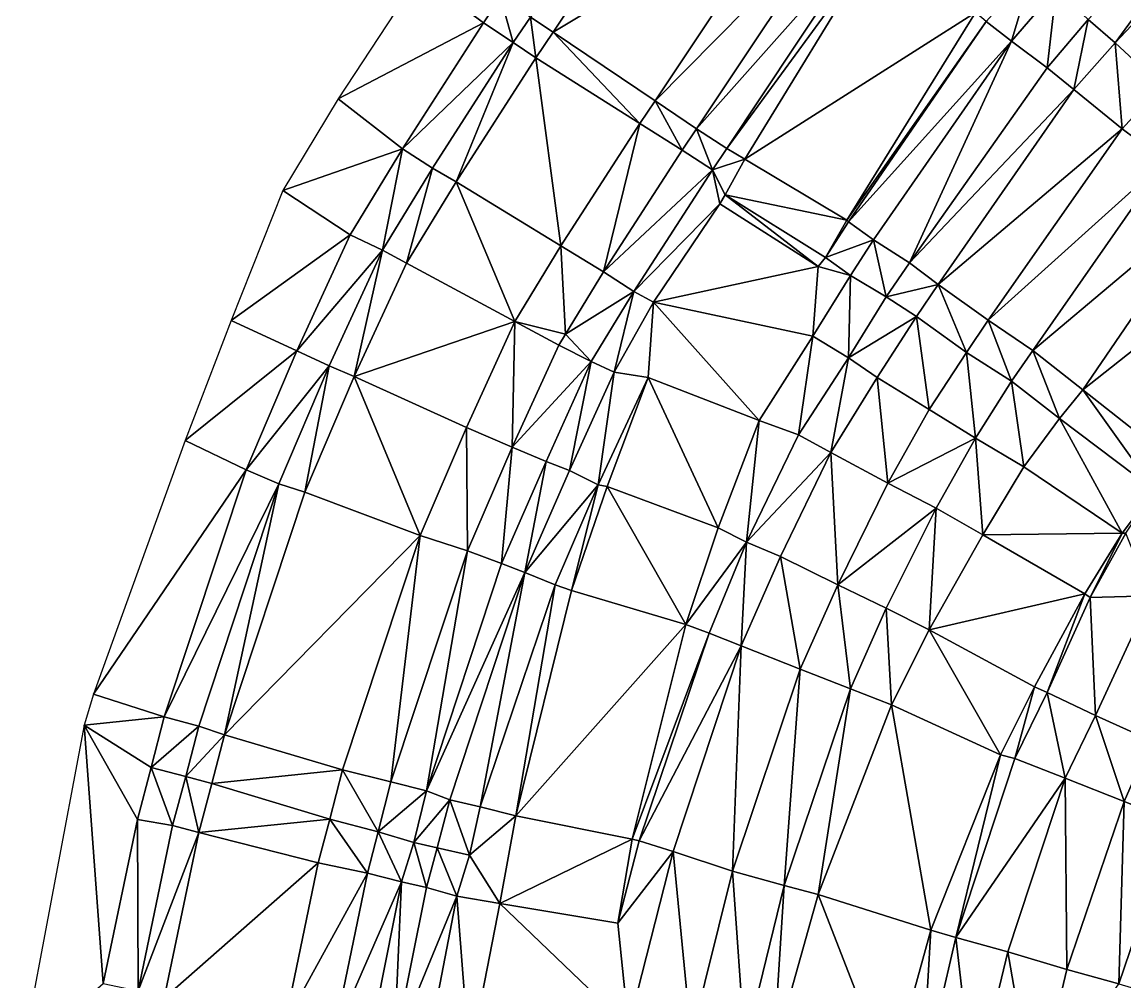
# Model space of a CAD drawing. Header units: millimetres. Extents: x 279405 to 280904, y 534349 to 535918.
# Drawn here: x 279415.9 to 279724.2, y 535267.6 to 535535.8 of the extents above; entities that cross this region are included whole.
import ezdxf

# ---------------------------------------------------------------- set-up
doc = ezdxf.new("R2010")
doc.units = ezdxf.units.MM
doc.layers.add('Карьер_конец_отработки', color=1, linetype='Continuous')

msp = doc.modelspace()

# ---------------------------------------------------------------- linework, layer by layer
at = {"layer": 'Карьер_конец_отработки', "color": 21, "true_color": 0xff914f}
for points in [[(279564.368596, 535533.004032, 77.999998), (279604.582921, 535593.35358, 77.999998), (279558.044103, 535537.218387, 88), (279564.368596, 535533.004032, 77.999998)], [(279633.209432, 535574.277866, 77.999998), (279604.582921, 535593.35358, 77.999998), (279564.368596, 535533.004032, 77.999998), (279633.209432, 535574.277866, 77.999998)], [(279721.499989, 535530.000004, 39.999998), (279768.999989, 535595.000004, 39.999998), (279713.999989, 535536.500004, 39.999998), (279721.499989, 535530.000004, 39.999998)], [(279775.999989, 535588.000004, 39.999998), (279768.999989, 535595.000004, 39.999998), (279721.499989, 535530.000004, 39.999998), (279775.999989, 535588.000004, 39.999998)], [(279734.499989, 535518.000004, 9.999998), (279775.999989, 535588.000004, 39.999998), (279721.499989, 535530.000004, 39.999998), (279734.499989, 535518.000004, 9.999998)], [(279592.899938, 535513.786289, 77.999998), (279633.209432, 535574.277866, 77.999998), (279564.368596, 535533.004032, 77.999998), (279592.899938, 535513.786289, 77.999998)], [(279644.500005, 535566.000004, 63.999998), (279633.209432, 535574.277866, 77.999998), (279592.899938, 535513.786289, 77.999998), (279644.500005, 535566.000004, 63.999998)], [(279604.500005, 535506.000004, 63.999998), (279644.500005, 535566.000004, 63.999998), (279592.899938, 535513.786289, 77.999998), (279604.500005, 535506.000004, 63.999998)], [(279652.500005, 535560.000004, 63.999998), (279644.500005, 535566.000004, 63.999998), (279604.500005, 535506.000004, 63.999998), (279652.500005, 535560.000004, 63.999998)], [(279613.000005, 535500.500004, 63.999998), (279652.500005, 535560.000004, 63.999998), (279604.500005, 535506.000004, 63.999998), (279613.000005, 535500.500004, 63.999998)], [(279655.000005, 535558.000004, 58.710001), (279652.500005, 535560.000004, 63.999998), (279613.000005, 535500.500004, 63.999998), (279655.000005, 535558.000004, 58.710001)], [(279618.000005, 535497.500004, 53.219999), (279655.000005, 535558.000004, 58.710001), (279613.000005, 535500.500004, 63.999998), (279618.000005, 535497.500004, 53.219999)], [(279682.499989, 535538.500004, 58.710001), (279655.000005, 535558.000004, 58.710001), (279618.000005, 535497.500004, 53.219999), (279682.499989, 535538.500004, 58.710001)], [(279544.952016, 535535.634586, 88), (279527.017178, 535548.996402, 110.34), (279504.288053, 535514.329593, 110.71), (279544.952016, 535535.634586, 88)], [(279544.952016, 535535.634586, 88), (279549.72907, 535542.773594, 88), (279527.017178, 535548.996402, 110.34), (279544.952016, 535535.634586, 88)], [(279692.499989, 535530.500004, 51.999998), (279698.499989, 535550.500004, 51.999998), (279685.499989, 535536.000004, 51.999998), (279692.499989, 535530.500004, 51.999998)], [(279704.999989, 535545.000004, 51.999998), (279698.499989, 535550.500004, 51.999998), (279692.499989, 535530.500004, 51.999998), (279704.999989, 535545.000004, 51.999998)], [(279553.263005, 535530.073307, 88), (279549.72907, 535542.773594, 88), (279544.952016, 535535.634586, 88), (279553.263005, 535530.073307, 88)], [(279553.263005, 535530.073307, 88), (279558.044103, 535537.218387, 88), (279549.72907, 535542.773594, 88), (279553.263005, 535530.073307, 88)], [(279702.499989, 535523.000004, 39.999998), (279704.999989, 535545.000004, 51.999998), (279692.499989, 535530.500004, 51.999998), (279702.499989, 535523.000004, 39.999998)], [(279713.999989, 535536.500004, 39.999998), (279704.999989, 535545.000004, 51.999998), (279702.499989, 535523.000004, 39.999998), (279713.999989, 535536.500004, 39.999998)], [(279559.57935, 535525.846775, 77.999998), (279558.044103, 535537.218387, 88), (279553.263005, 535530.073307, 88), (279559.57935, 535525.846775, 77.999998)], [(279559.57935, 535525.846775, 77.999998), (279564.368596, 535533.004032, 77.999998), (279558.044103, 535537.218387, 88), (279559.57935, 535525.846775, 77.999998)], [(279646.500005, 535480.500004, 53.219999), (279682.499989, 535538.500004, 58.710001), (279618.000005, 535497.500004, 53.219999), (279646.500005, 535480.500004, 53.219999)], [(279685.499989, 535536.000004, 51.999998), (279682.499989, 535538.500004, 58.710001), (279646.500005, 535480.500004, 53.219999), (279685.499989, 535536.000004, 51.999998)], [(279709.999989, 535517.000004, 39.999998), (279713.999989, 535536.500004, 39.999998), (279702.499989, 535523.000004, 39.999998), (279709.999989, 535517.000004, 39.999998)], [(279721.499989, 535530.000004, 39.999998), (279713.999989, 535536.500004, 39.999998), (279709.999989, 535517.000004, 39.999998), (279721.499989, 535530.000004, 39.999998)], [(279522.286611, 535500.363071, 88), (279544.952016, 535535.634586, 88), (279504.288053, 535514.329593, 110.71), (279522.286611, 535500.363071, 88)], [(279553.263005, 535530.073307, 88), (279544.952016, 535535.634586, 88), (279522.286611, 535500.363071, 88), (279553.263005, 535530.073307, 88)], [(279647.000005, 535480.000004, 51.999998), (279685.499989, 535536.000004, 51.999998), (279646.500005, 535480.500004, 53.219999), (279647.000005, 535480.000004, 51.999998)], [(279692.499989, 535530.500004, 51.999998), (279685.499989, 535536.000004, 51.999998), (279647.000005, 535480.000004, 51.999998), (279692.499989, 535530.500004, 51.999998)], [(279588.646535, 535507.449497, 77.999998), (279564.368596, 535533.004032, 77.999998), (279559.57935, 535525.846775, 77.999998), (279588.646535, 535507.449497, 77.999998)], [(279588.646535, 535507.449497, 77.999998), (279592.899938, 535513.786289, 77.999998), (279564.368596, 535533.004032, 77.999998), (279588.646535, 535507.449497, 77.999998)], [(279654.000005, 535475.000004, 51.999998), (279692.499989, 535530.500004, 51.999998), (279647.000005, 535480.000004, 51.999998), (279654.000005, 535475.000004, 51.999998)], [(279663.999989, 535468.500004, 39.999998), (279692.499989, 535530.500004, 51.999998), (279654.000005, 535475.000004, 51.999998), (279663.999989, 535468.500004, 39.999998)], [(279702.499989, 535523.000004, 39.999998), (279692.499989, 535530.500004, 51.999998), (279663.999989, 535468.500004, 39.999998), (279702.499989, 535523.000004, 39.999998)], [(279530.699605, 535494.95737, 88), (279553.263005, 535530.073307, 88), (279522.286611, 535500.363071, 88), (279530.699605, 535494.95737, 88)], [(279537.293126, 535491.177768, 77.999998), (279553.263005, 535530.073307, 88), (279530.699605, 535494.95737, 88), (279537.293126, 535491.177768, 77.999998)], [(279559.57935, 535525.846775, 77.999998), (279553.263005, 535530.073307, 88), (279537.293126, 535491.177768, 77.999998), (279559.57935, 535525.846775, 77.999998)], [(279723.499989, 535506.000004, 9.999998), (279721.499989, 535530.000004, 39.999998), (279709.999989, 535517.000004, 39.999998), (279723.499989, 535506.000004, 9.999998)], [(279723.499989, 535506.000004, 9.999998), (279734.499989, 535518.000004, 9.999998), (279721.499989, 535530.000004, 39.999998), (279723.499989, 535506.000004, 9.999998)], [(279566.563664, 535473.278263, 77.999998), (279559.57935, 535525.846775, 77.999998), (279537.293126, 535491.177768, 77.999998), (279566.563664, 535473.278263, 77.999998)], [(279566.563664, 535473.278263, 77.999998), (279588.646535, 535507.449497, 77.999998), (279559.57935, 535525.846775, 77.999998), (279566.563664, 535473.278263, 77.999998)], [(279709.999989, 535517.000004, 39.999998), (279702.499989, 535523.000004, 39.999998), (279663.999989, 535468.500004, 39.999998), (279709.999989, 535517.000004, 39.999998)], [(279735.499989, 535497.000004, 9.999998), (279734.499989, 535518.000004, 9.999998), (279723.499989, 535506.000004, 9.999998), (279735.499989, 535497.000004, 9.999998)], [(279671.999989, 535462.500004, 39.999998), (279709.999989, 535517.000004, 39.999998), (279663.999989, 535468.500004, 39.999998), (279671.999989, 535462.500004, 39.999998)], [(279723.499989, 535506.000004, 9.999998), (279709.999989, 535517.000004, 39.999998), (279671.999989, 535462.500004, 39.999998), (279723.499989, 535506.000004, 9.999998)], [(279522.286611, 535500.363071, 88), (279504.288053, 535514.329593, 110.71), (279488.865155, 535488.707126, 110.49), (279522.286611, 535500.363071, 88)], [(279600.500005, 535500.000004, 63.999998), (279592.899938, 535513.786289, 77.999998), (279588.646535, 535507.449497, 77.999998), (279600.500005, 535500.000004, 63.999998)], [(279600.500005, 535500.000004, 63.999998), (279604.500005, 535506.000004, 63.999998), (279592.899938, 535513.786289, 77.999998), (279600.500005, 535500.000004, 63.999998)], [(279578.500005, 535466.000004, 63.999998), (279588.646535, 535507.449497, 77.999998), (279566.563664, 535473.278263, 77.999998), (279578.500005, 535466.000004, 63.999998)], [(279600.500005, 535500.000004, 63.999998), (279588.646535, 535507.449497, 77.999998), (279578.500005, 535466.000004, 63.999998), (279600.500005, 535500.000004, 63.999998)], [(279609.000005, 535494.500004, 63.999998), (279604.500005, 535506.000004, 63.999998), (279600.500005, 535500.000004, 63.999998), (279609.000005, 535494.500004, 63.999998)], [(279609.000005, 535494.500004, 63.999998), (279613.000005, 535500.500004, 63.999998), (279604.500005, 535506.000004, 63.999998), (279609.000005, 535494.500004, 63.999998)], [(279685.999989, 535452.500004, 9.999998), (279723.499989, 535506.000004, 9.999998), (279671.999989, 535462.500004, 39.999998), (279685.999989, 535452.500004, 9.999998)], [(279735.499989, 535497.000004, 9.999998), (279723.499989, 535506.000004, 9.999998), (279685.999989, 535452.500004, 9.999998), (279735.499989, 535497.000004, 9.999998)], [(279507.683408, 535476.380527, 88), (279522.286611, 535500.363071, 88), (279488.865155, 535488.707126, 110.49), (279507.683408, 535476.380527, 88)], [(279516.725759, 535472.110172, 88), (279522.286611, 535500.363071, 88), (279507.683408, 535476.380527, 88), (279516.725759, 535472.110172, 88)], [(279530.699605, 535494.95737, 88), (279522.286611, 535500.363071, 88), (279516.725759, 535472.110172, 88), (279530.699605, 535494.95737, 88)], [(279609.000005, 535494.500004, 63.999998), (279600.500005, 535500.000004, 63.999998), (279578.500005, 535466.000004, 63.999998), (279609.000005, 535494.500004, 63.999998)], [(279618.000005, 535497.500004, 53.219999), (279613.000005, 535500.500004, 63.999998), (279609.000005, 535494.500004, 63.999998), (279618.000005, 535497.500004, 53.219999)], [(279612.500005, 535487.500004, 52.26), (279618.000005, 535497.500004, 53.219999), (279609.000005, 535494.500004, 63.999998), (279612.500005, 535487.500004, 52.26)], [(279646.500005, 535480.500004, 53.219999), (279618.000005, 535497.500004, 53.219999), (279612.500005, 535487.500004, 52.26), (279646.500005, 535480.500004, 53.219999)], [(279698.499989, 535444.000004, 9.999998), (279735.499989, 535497.000004, 9.999998), (279685.999989, 535452.500004, 9.999998), (279698.499989, 535444.000004, 9.999998)], [(279748.999989, 535486.500004, -20.000002), (279735.499989, 535497.000004, 9.999998), (279698.499989, 535444.000004, 9.999998), (279748.999989, 535486.500004, -20.000002)], [(279523.385991, 535468.449405, 77.999998), (279530.699605, 535494.95737, 88), (279516.725759, 535472.110172, 88), (279523.385991, 535468.449405, 77.999998)], [(279537.293126, 535491.177768, 77.999998), (279530.699605, 535494.95737, 88), (279523.385991, 535468.449405, 77.999998), (279537.293126, 535491.177768, 77.999998)], [(279587.000005, 535460.500004, 63.999998), (279609.000005, 535494.500004, 63.999998), (279578.500005, 535466.000004, 63.999998), (279587.000005, 535460.500004, 63.999998)], [(279611.000005, 535485.000004, 51.999998), (279609.000005, 535494.500004, 63.999998), (279587.000005, 535460.500004, 63.999998), (279611.000005, 535485.000004, 51.999998)], [(279611.000005, 535485.000004, 51.999998), (279612.500005, 535487.500004, 52.26), (279609.000005, 535494.500004, 63.999998), (279611.000005, 535485.000004, 51.999998)], [(279553.677251, 535452.144535, 77.999998), (279537.293126, 535491.177768, 77.999998), (279523.385991, 535468.449405, 77.999998), (279553.677251, 535452.144535, 77.999998)], [(279553.677251, 535452.144535, 77.999998), (279566.563664, 535473.278263, 77.999998), (279537.293126, 535491.177768, 77.999998), (279553.677251, 535452.144535, 77.999998)], [(279507.683408, 535476.380527, 88), (279488.865155, 535488.707126, 110.49), (279474.414571, 535452.429142, 108.21), (279507.683408, 535476.380527, 88)], [(279638.500005, 535467.500004, 51.999998), (279612.500005, 535487.500004, 52.26), (279611.000005, 535485.000004, 51.999998), (279638.500005, 535467.500004, 51.999998)], [(279638.500005, 535467.500004, 51.999998), (279640.499806, 535470.000126, 52.130117), (279612.500005, 535487.500004, 52.26), (279638.500005, 535467.500004, 51.999998)], [(279640.499806, 535470.000126, 52.130117), (279646.500005, 535480.500004, 53.219999), (279612.500005, 535487.500004, 52.26), (279640.499806, 535470.000126, 52.130117)], [(279592.500005, 535457.500004, 51.999998), (279611.000005, 535485.000004, 51.999998), (279587.000005, 535460.500004, 63.999998), (279592.500005, 535457.500004, 51.999998)], [(279638.500005, 535467.500004, 51.999998), (279611.000005, 535485.000004, 51.999998), (279592.500005, 535457.500004, 51.999998), (279638.500005, 535467.500004, 51.999998)], [(279712.499989, 535433.000004, -20.000002), (279748.999989, 535486.500004, -20.000002), (279698.499989, 535444.000004, 9.999998), (279712.499989, 535433.000004, -20.000002)], [(279753.499989, 535465.500004, -20.000002), (279748.999989, 535486.500004, -20.000002), (279712.499989, 535433.000004, -20.000002), (279753.499989, 535465.500004, -20.000002)], [(279646.500005, 535480.500004, 53.219999), (279640.499806, 535470.000126, 52.130117), (279640.500005, 535470.000004, 51.999998), (279646.500005, 535480.500004, 53.219999)], [(279647.000005, 535480.000004, 51.999998), (279646.500005, 535480.500004, 53.219999), (279640.500005, 535470.000004, 51.999998), (279647.000005, 535480.000004, 51.999998)], [(279654.000005, 535475.000004, 51.999998), (279647.000005, 535480.000004, 51.999998), (279640.500005, 535470.000004, 51.999998), (279654.000005, 535475.000004, 51.999998)], [(279492.739705, 535443.912357, 88), (279507.683408, 535476.380527, 88), (279474.414571, 535452.429142, 108.21), (279492.739705, 535443.912357, 88)], [(279516.725759, 535472.110172, 88), (279507.683408, 535476.380527, 88), (279492.739705, 535443.912357, 88), (279516.725759, 535472.110172, 88)], [(279647.500005, 535465.000004, 51.999998), (279654.000005, 535475.000004, 51.999998), (279640.500005, 535470.000004, 51.999998), (279647.500005, 535465.000004, 51.999998)], [(279657.500005, 535459.000004, 39.999998), (279654.000005, 535475.000004, 51.999998), (279647.500005, 535465.000004, 51.999998), (279657.500005, 535459.000004, 39.999998)], [(279657.500005, 535459.000004, 39.999998), (279663.999989, 535468.500004, 39.999998), (279654.000005, 535475.000004, 51.999998), (279657.500005, 535459.000004, 39.999998)], [(279501.823781, 535439.731479, 88), (279516.725759, 535472.110172, 88), (279492.739705, 535443.912357, 88), (279501.823781, 535439.731479, 88)], [(279508.809277, 535436.737705, 77.999998), (279516.725759, 535472.110172, 88), (279501.823781, 535439.731479, 88), (279508.809277, 535436.737705, 77.999998)], [(279523.385991, 535468.449405, 77.999998), (279516.725759, 535472.110172, 88), (279508.809277, 535436.737705, 77.999998), (279523.385991, 535468.449405, 77.999998)], [(279567.892201, 535448.603214, 63.999998), (279566.563664, 535473.278263, 77.999998), (279553.677251, 535452.144535, 77.999998), (279567.892201, 535448.603214, 63.999998)], [(279567.892201, 535448.603214, 63.999998), (279578.500005, 535466.000004, 63.999998), (279566.563664, 535473.278263, 77.999998), (279567.892201, 535448.603214, 63.999998)], [(279640.500005, 535470.000004, 52.26), (279640.499806, 535470.000126, 52.130117), (279638.500005, 535467.500004, 51.999998), (279640.500005, 535470.000004, 52.26)], [(279647.500005, 535465.000004, 51.999998), (279640.500005, 535470.000004, 52.26), (279638.500005, 535467.500004, 51.999998), (279647.500005, 535465.000004, 51.999998)], [(279640.500005, 535470.000004, 51.999998), (279640.499806, 535470.000126, 52.130117), (279640.500005, 535470.000004, 52.26), (279640.500005, 535470.000004, 51.999998)], [(279647.500005, 535465.000004, 51.999998), (279640.500005, 535470.000004, 51.999998), (279640.500005, 535470.000004, 52.26), (279647.500005, 535465.000004, 51.999998)], [(279553.677251, 535452.144535, 77.999998), (279523.385991, 535468.449405, 77.999998), (279508.809277, 535436.737705, 77.999998), (279553.677251, 535452.144535, 77.999998)], [(279587.000005, 535460.500004, 63.999998), (279578.500005, 535466.000004, 63.999998), (279567.892201, 535448.603214, 63.999998), (279587.000005, 535460.500004, 63.999998)], [(279637.000005, 535448.000004, 51.999998), (279638.500005, 535467.500004, 51.999998), (279592.500005, 535457.500004, 51.999998), (279637.000005, 535448.000004, 51.999998)], [(279647.500005, 535465.000004, 51.999998), (279638.500005, 535467.500004, 51.999998), (279637.000005, 535448.000004, 51.999998), (279647.500005, 535465.000004, 51.999998)], [(279671.999989, 535462.500004, 39.999998), (279663.999989, 535468.500004, 39.999998), (279657.500005, 535459.000004, 39.999998), (279671.999989, 535462.500004, 39.999998)], [(279647.000005, 535442.000004, 39.999998), (279647.500005, 535465.000004, 51.999998), (279637.000005, 535448.000004, 51.999998), (279647.000005, 535442.000004, 39.999998)], [(279657.500005, 535459.000004, 39.999998), (279647.500005, 535465.000004, 51.999998), (279647.000005, 535442.000004, 39.999998), (279657.500005, 535459.000004, 39.999998)], [(279665.999989, 535453.500004, 39.999998), (279671.999989, 535462.500004, 39.999998), (279657.500005, 535459.000004, 39.999998), (279665.999989, 535453.500004, 39.999998)], [(279679.999989, 535443.500004, 9.999998), (279671.999989, 535462.500004, 39.999998), (279665.999989, 535453.500004, 39.999998), (279679.999989, 535443.500004, 9.999998)], [(279679.999989, 535443.500004, 9.999998), (279685.999989, 535452.500004, 9.999998), (279671.999989, 535462.500004, 39.999998), (279679.999989, 535443.500004, 9.999998)], [(279738.499989, 535412.500004, -20.000002), (279753.499989, 535465.500004, -20.000002), (279712.499989, 535433.000004, -20.000002), (279738.499989, 535412.500004, -20.000002)], [(279575.000005, 535441.000004, 63.999998), (279587.000005, 535460.500004, 63.999998), (279567.892201, 535448.603214, 63.999998), (279575.000005, 535441.000004, 63.999998)], [(279581.500005, 535438.000004, 51.999998), (279587.000005, 535460.500004, 63.999998), (279575.000005, 535441.000004, 63.999998), (279581.500005, 535438.000004, 51.999998)], [(279592.500005, 535457.500004, 51.999998), (279587.000005, 535460.500004, 63.999998), (279581.500005, 535438.000004, 51.999998), (279592.500005, 535457.500004, 51.999998)], [(279591.000005, 535436.500004, 51.999998), (279592.500005, 535457.500004, 51.999998), (279581.500005, 535438.000004, 51.999998), (279591.000005, 535436.500004, 51.999998)], [(279622.000005, 535424.500004, 51.999998), (279592.500005, 535457.500004, 51.999998), (279591.000005, 535436.500004, 51.999998), (279622.000005, 535424.500004, 51.999998)], [(279622.000005, 535424.500004, 51.999998), (279637.000005, 535448.000004, 51.999998), (279592.500005, 535457.500004, 51.999998), (279622.000005, 535424.500004, 51.999998)], [(279665.999989, 535453.500004, 39.999998), (279657.500005, 535459.000004, 39.999998), (279647.000005, 535442.000004, 39.999998), (279665.999989, 535453.500004, 39.999998)], [(279655.000005, 535436.500004, 39.999998), (279665.999989, 535453.500004, 39.999998), (279647.000005, 535442.000004, 39.999998), (279655.000005, 535436.500004, 39.999998)], [(279669.499989, 535427.500004, 9.999998), (279665.999989, 535453.500004, 39.999998), (279655.000005, 535436.500004, 39.999998), (279669.499989, 535427.500004, 9.999998)], [(279669.499989, 535427.500004, 9.999998), (279679.999989, 535443.500004, 9.999998), (279665.999989, 535453.500004, 39.999998), (279669.499989, 535427.500004, 9.999998)], [(279492.739705, 535443.912357, 88), (279474.414571, 535452.429142, 108.21), (279461.533238, 535418.890659, 106.87), (279492.739705, 535443.912357, 88)], [(279540.143468, 535422.541599, 77.999998), (279553.677251, 535452.144535, 77.999998), (279508.809277, 535436.737705, 77.999998), (279540.143468, 535422.541599, 77.999998)], [(279553.000005, 535417.000004, 63.999998), (279553.677251, 535452.144535, 77.999998), (279540.143468, 535422.541599, 77.999998), (279553.000005, 535417.000004, 63.999998)], [(279566.000005, 535445.500004, 63.999998), (279553.677251, 535452.144535, 77.999998), (279553.000005, 535417.000004, 63.999998), (279566.000005, 535445.500004, 63.999998)], [(279566.000005, 535445.500004, 63.999998), (279567.892201, 535448.603214, 63.999998), (279553.677251, 535452.144535, 77.999998), (279566.000005, 535445.500004, 63.999998)], [(279692.499989, 535435.500004, 9.999998), (279685.999989, 535452.500004, 9.999998), (279679.999989, 535443.500004, 9.999998), (279692.499989, 535435.500004, 9.999998)], [(279692.499989, 535435.500004, 9.999998), (279698.499989, 535444.000004, 9.999998), (279685.999989, 535452.500004, 9.999998), (279692.499989, 535435.500004, 9.999998)], [(279575.000005, 535441.000004, 63.999998), (279567.892201, 535448.603214, 63.999998), (279566.000005, 535445.500004, 63.999998), (279575.000005, 535441.000004, 63.999998)], [(279633.000005, 535420.500004, 39.999998), (279637.000005, 535448.000004, 51.999998), (279622.000005, 535424.500004, 51.999998), (279633.000005, 535420.500004, 39.999998)], [(279647.000005, 535442.000004, 39.999998), (279637.000005, 535448.000004, 51.999998), (279633.000005, 535420.500004, 39.999998), (279647.000005, 535442.000004, 39.999998)], [(279575.000005, 535441.000004, 63.999998), (279566.000005, 535445.500004, 63.999998), (279553.000005, 535417.000004, 63.999998), (279575.000005, 535441.000004, 63.999998)], [(279705.999989, 535425.000004, -19.199999), (279698.499989, 535444.000004, 9.999998), (279692.499989, 535435.500004, 9.999998), (279705.999989, 535425.000004, -19.199999)], [(279705.999989, 535425.000004, -19.199999), (279712.499989, 535433.000004, -20.000002), (279698.499989, 535444.000004, 9.999998), (279705.999989, 535425.000004, -19.199999)], [(279478.559758, 535410.713535, 88), (279492.739705, 535443.912357, 88), (279461.533238, 535418.890659, 106.87), (279478.559758, 535410.713535, 88)], [(279501.823781, 535439.731479, 88), (279492.739705, 535443.912357, 88), (279478.559758, 535410.713535, 88), (279501.823781, 535439.731479, 88)], [(279562.500005, 535413.000004, 63.999998), (279575.000005, 535441.000004, 63.999998), (279553.000005, 535417.000004, 63.999998), (279562.500005, 535413.000004, 63.999998)], [(279569.000005, 535410.500004, 51.999998), (279575.000005, 535441.000004, 63.999998), (279562.500005, 535413.000004, 63.999998), (279569.000005, 535410.500004, 51.999998)], [(279581.500005, 535438.000004, 51.999998), (279575.000005, 535441.000004, 63.999998), (279569.000005, 535410.500004, 51.999998), (279581.500005, 535438.000004, 51.999998)], [(279642.000005, 535415.500004, 39.999998), (279647.000005, 535442.000004, 39.999998), (279633.000005, 535420.500004, 39.999998), (279642.000005, 535415.500004, 39.999998)], [(279655.000005, 535436.500004, 39.999998), (279647.000005, 535442.000004, 39.999998), (279642.000005, 535415.500004, 39.999998), (279655.000005, 535436.500004, 39.999998)], [(279682.499989, 535419.500004, 9.999998), (279679.999989, 535443.500004, 9.999998), (279669.499989, 535427.500004, 9.999998), (279682.499989, 535419.500004, 9.999998)], [(279682.499989, 535419.500004, 9.999998), (279692.499989, 535435.500004, 9.999998), (279679.999989, 535443.500004, 9.999998), (279682.499989, 535419.500004, 9.999998)], [(279487.756452, 535406.786594, 88), (279501.823781, 535439.731479, 88), (279478.559758, 535410.713535, 88), (279487.756452, 535406.786594, 88)], [(279494.976178, 535404.412662, 77.999998), (279501.823781, 535439.731479, 88), (279487.756452, 535406.786594, 88), (279494.976178, 535404.412662, 77.999998)], [(279508.809277, 535436.737705, 77.999998), (279501.823781, 535439.731479, 88), (279494.976178, 535404.412662, 77.999998), (279508.809277, 535436.737705, 77.999998)], [(279577.000005, 535406.500004, 51.999998), (279581.500005, 535438.000004, 51.999998), (279569.000005, 535410.500004, 51.999998), (279577.000005, 535406.500004, 51.999998)], [(279591.000005, 535436.500004, 51.999998), (279581.500005, 535438.000004, 51.999998), (279577.000005, 535406.500004, 51.999998), (279591.000005, 535436.500004, 51.999998)], [(279527.200467, 535392.372913, 77.999998), (279508.809277, 535436.737705, 77.999998), (279494.976178, 535404.412662, 77.999998), (279527.200467, 535392.372913, 77.999998)], [(279527.200467, 535392.372913, 77.999998), (279540.143468, 535422.541599, 77.999998), (279508.809277, 535436.737705, 77.999998), (279527.200467, 535392.372913, 77.999998)], [(279579.500005, 535406.000004, 49.33), (279591.000005, 535436.500004, 51.999998), (279577.000005, 535406.500004, 51.999998), (279579.500005, 535406.000004, 49.33)], [(279610.500005, 535394.500004, 49.33), (279591.000005, 535436.500004, 51.999998), (279579.500005, 535406.000004, 49.33), (279610.500005, 535394.500004, 49.33)], [(279610.500005, 535394.500004, 49.33), (279622.000005, 535424.500004, 51.999998), (279591.000005, 535436.500004, 51.999998), (279610.500005, 535394.500004, 49.33)], [(279658.000005, 535407.000004, 9.999998), (279655.000005, 535436.500004, 39.999998), (279642.000005, 535415.500004, 39.999998), (279658.000005, 535407.000004, 9.999998)], [(279658.000005, 535407.000004, 9.999998), (279669.499989, 535427.500004, 9.999998), (279655.000005, 535436.500004, 39.999998), (279658.000005, 535407.000004, 9.999998)], [(279695.999989, 535411.500004, -17.979998), (279692.499989, 535435.500004, 9.999998), (279682.499989, 535419.500004, 9.999998), (279695.999989, 535411.500004, -17.979998)], [(279695.999989, 535411.500004, -17.979998), (279705.999989, 535425.000004, -19.199999), (279692.499989, 535435.500004, 9.999998), (279695.999989, 535411.500004, -17.979998)], [(279732.499989, 535405.000004, -19.199999), (279712.499989, 535433.000004, -20.000002), (279705.999989, 535425.000004, -19.199999), (279732.499989, 535405.000004, -19.199999)], [(279732.499989, 535405.000004, -19.199999), (279738.499989, 535412.500004, -20.000002), (279712.499989, 535433.000004, -20.000002), (279732.499989, 535405.000004, -19.199999)], [(279682.499989, 535419.500004, 9.999998), (279669.499989, 535427.500004, 9.999998), (279658.000005, 535407.000004, 9.999998), (279682.499989, 535419.500004, 9.999998)], [(279540.500005, 535388.000004, 63.999998), (279540.143468, 535422.541599, 77.999998), (279527.200467, 535392.372913, 77.999998), (279540.500005, 535388.000004, 63.999998)], [(279540.500005, 535388.000004, 63.999998), (279553.000005, 535417.000004, 63.999998), (279540.143468, 535422.541599, 77.999998), (279540.500005, 535388.000004, 63.999998)], [(279618.500005, 535390.500004, 39.999998), (279622.000005, 535424.500004, 51.999998), (279610.500005, 535394.500004, 49.33), (279618.500005, 535390.500004, 39.999998)], [(279633.000005, 535420.500004, 39.999998), (279622.000005, 535424.500004, 51.999998), (279618.500005, 535390.500004, 39.999998), (279633.000005, 535420.500004, 39.999998)], [(279723.499989, 535393.000004, -17.979998), (279705.999989, 535425.000004, -19.199999), (279695.999989, 535411.500004, -17.979998), (279723.499989, 535393.000004, -17.979998)], [(279723.499989, 535393.000004, -17.979998), (279732.499989, 535405.000004, -19.199999), (279705.999989, 535425.000004, -19.199999), (279723.499989, 535393.000004, -17.979998)], [(279642.000005, 535415.500004, 39.999998), (279633.000005, 535420.500004, 39.999998), (279618.500005, 535390.500004, 39.999998), (279642.000005, 535415.500004, 39.999998)], [(279671.499989, 535400.000004, 9.999998), (279682.499989, 535419.500004, 9.999998), (279658.000005, 535407.000004, 9.999998), (279671.499989, 535400.000004, 9.999998)], [(279684.499989, 535392.500004, -16.259996), (279682.499989, 535419.500004, 9.999998), (279671.499989, 535400.000004, 9.999998), (279684.499989, 535392.500004, -16.259996)], [(279684.499989, 535392.500004, -16.259996), (279695.999989, 535411.500004, -17.979998), (279682.499989, 535419.500004, 9.999998), (279684.499989, 535392.500004, -16.259996)], [(279478.559758, 535410.713535, 88), (279461.533238, 535418.890659, 106.87), (279435.896514, 535347.962757, 108.85), (279478.559758, 535410.713535, 88)], [(279550.000005, 535384.500004, 63.999998), (279553.000005, 535417.000004, 63.999998), (279540.500005, 535388.000004, 63.999998), (279550.000005, 535384.500004, 63.999998)], [(279562.500005, 535413.000004, 63.999998), (279553.000005, 535417.000004, 63.999998), (279550.000005, 535384.500004, 63.999998), (279562.500005, 535413.000004, 63.999998)], [(279628.000005, 535386.500004, 39.999998), (279642.000005, 535415.500004, 39.999998), (279618.500005, 535390.500004, 39.999998), (279628.000005, 535386.500004, 39.999998)], [(279644.000005, 535378.500004, 9.999998), (279642.000005, 535415.500004, 39.999998), (279628.000005, 535386.500004, 39.999998), (279644.000005, 535378.500004, 9.999998)], [(279644.000005, 535378.500004, 9.999998), (279658.000005, 535407.000004, 9.999998), (279642.000005, 535415.500004, 39.999998), (279644.000005, 535378.500004, 9.999998)], [(279455.717893, 535341.663135, 88), (279478.559758, 535410.713535, 88), (279435.896514, 535347.962757, 108.85), (279455.717893, 535341.663135, 88)], [(279487.756452, 535406.786594, 88), (279478.559758, 535410.713535, 88), (279455.717893, 535341.663135, 88), (279487.756452, 535406.786594, 88)], [(279556.500005, 535382.000004, 51.999998), (279562.500005, 535413.000004, 63.999998), (279550.000005, 535384.500004, 63.999998), (279556.500005, 535382.000004, 51.999998)], [(279569.000005, 535410.500004, 51.999998), (279562.500005, 535413.000004, 63.999998), (279556.500005, 535382.000004, 51.999998), (279569.000005, 535410.500004, 51.999998)], [(279577.000005, 535406.500004, 51.999998), (279569.000005, 535410.500004, 51.999998), (279556.500005, 535382.000004, 51.999998), (279577.000005, 535406.500004, 51.999998)], [(279723.499989, 535393.000004, -17.979998), (279695.999989, 535411.500004, -17.979998), (279684.499989, 535392.500004, -16.259996), (279723.499989, 535393.000004, -17.979998)], [(279671.499989, 535400.000004, 9.999998), (279658.000005, 535407.000004, 9.999998), (279644.000005, 535378.500004, 9.999998), (279671.499989, 535400.000004, 9.999998)], [(279465.363915, 535339.026035, 88), (279487.756452, 535406.786594, 88), (279455.717893, 535341.663135, 88), (279465.363915, 535339.026035, 88)], [(279472.58009, 535336.641346, 77.999998), (279487.756452, 535406.786594, 88), (279465.363915, 535339.026035, 88), (279472.58009, 535336.641346, 77.999998)], [(279494.976178, 535404.412662, 77.999998), (279487.756452, 535406.786594, 88), (279472.58009, 535336.641346, 77.999998), (279494.976178, 535404.412662, 77.999998)], [(279527.200467, 535392.372913, 77.999998), (279494.976178, 535404.412662, 77.999998), (279472.58009, 535336.641346, 77.999998), (279527.200467, 535392.372913, 77.999998)], [(279565.000005, 535378.500004, 51.999998), (279577.000005, 535406.500004, 51.999998), (279556.500005, 535382.000004, 51.999998), (279565.000005, 535378.500004, 51.999998)], [(279569.500005, 535377.000004, 47.039999), (279577.000005, 535406.500004, 51.999998), (279565.000005, 535378.500004, 51.999998), (279569.500005, 535377.000004, 47.039999)], [(279579.500005, 535406.000004, 49.33), (279577.000005, 535406.500004, 51.999998), (279569.500005, 535377.000004, 47.039999), (279579.500005, 535406.000004, 49.33)], [(279601.500005, 535367.500004, 47.039999), (279579.500005, 535406.000004, 49.33), (279569.500005, 535377.000004, 47.039999), (279601.500005, 535367.500004, 47.039999)], [(279601.500005, 535367.500004, 47.039999), (279610.500005, 535394.500004, 49.33), (279579.500005, 535406.000004, 49.33), (279601.500005, 535367.500004, 47.039999)], [(279724.499989, 535393.000004, -20.000002), (279732.499989, 535405.000004, -19.199999), (279723.499989, 535393.000004, -17.979998), (279724.499989, 535393.000004, -20.000002)], [(279657.500005, 535372.000004, 9.999998), (279671.499989, 535400.000004, 9.999998), (279644.000005, 535378.500004, 9.999998), (279657.500005, 535372.000004, 9.999998)], [(279669.499989, 535366.000004, -13.809999), (279671.499989, 535400.000004, 9.999998), (279657.500005, 535372.000004, 9.999998), (279669.499989, 535366.000004, -13.809999)], [(279684.499989, 535392.500004, -16.259996), (279671.499989, 535400.000004, 9.999998), (279669.499989, 535366.000004, -13.809999), (279684.499989, 535392.500004, -16.259996)], [(279505.560155, 535326.859958, 77.999998), (279527.200467, 535392.372913, 77.999998), (279472.58009, 535336.641346, 77.999998), (279505.560155, 535326.859958, 77.999998)], [(279518.999997, 535323.500004, 63.999998), (279527.200467, 535392.372913, 77.999998), (279505.560155, 535326.859958, 77.999998), (279518.999997, 535323.500004, 63.999998)], [(279540.500005, 535388.000004, 63.999998), (279527.200467, 535392.372913, 77.999998), (279518.999997, 535323.500004, 63.999998), (279540.500005, 535388.000004, 63.999998)], [(279618.500005, 535390.500004, 39.999998), (279610.500005, 535394.500004, 49.33), (279601.500005, 535367.500004, 47.039999), (279618.500005, 535390.500004, 39.999998)], [(279712.999989, 535376.000004, -16.259996), (279684.499989, 535392.500004, -16.259996), (279669.499989, 535366.000004, -13.809999), (279712.999989, 535376.000004, -16.259996)], [(279712.999989, 535376.000004, -16.259996), (279723.499989, 535393.000004, -17.979998), (279684.499989, 535392.500004, -16.259996), (279712.999989, 535376.000004, -16.259996)], [(279714.499989, 535375.000004, -20.000002), (279723.499989, 535393.000004, -17.979998), (279712.999989, 535376.000004, -16.259996), (279714.499989, 535375.000004, -20.000002)], [(279731.499989, 535375.500004, -20.000002), (279724.499989, 535393.000004, -20.000002), (279714.499989, 535375.000004, -20.000002), (279731.499989, 535375.500004, -20.000002)], [(279724.499989, 535393.000004, -20.000002), (279723.499989, 535393.000004, -17.979998), (279714.499989, 535375.000004, -20.000002), (279724.499989, 535393.000004, -20.000002)], [(279608.000005, 535365.000004, 39.999998), (279618.500005, 535390.500004, 39.999998), (279601.500005, 535367.500004, 47.039999), (279608.000005, 535365.000004, 39.999998)], [(279617.000005, 535361.500004, 39.999998), (279618.500005, 535390.500004, 39.999998), (279608.000005, 535365.000004, 39.999998), (279617.000005, 535361.500004, 39.999998)], [(279628.000005, 535386.500004, 39.999998), (279618.500005, 535390.500004, 39.999998), (279617.000005, 535361.500004, 39.999998), (279628.000005, 535386.500004, 39.999998)], [(279528.999997, 535321.000004, 63.999998), (279540.500005, 535388.000004, 63.999998), (279518.999997, 535323.500004, 63.999998), (279528.999997, 535321.000004, 63.999998)], [(279550.000005, 535384.500004, 63.999998), (279540.500005, 535388.000004, 63.999998), (279528.999997, 535321.000004, 63.999998), (279550.000005, 535384.500004, 63.999998)], [(279633.500005, 535355.000004, 9.999998), (279628.000005, 535386.500004, 39.999998), (279617.000005, 535361.500004, 39.999998), (279633.500005, 535355.000004, 9.999998)], [(279633.500005, 535355.000004, 9.999998), (279644.000005, 535378.500004, 9.999998), (279628.000005, 535386.500004, 39.999998), (279633.500005, 535355.000004, 9.999998)], [(279556.500005, 535382.000004, 51.999998), (279550.000005, 535384.500004, 63.999998), (279528.999997, 535321.000004, 63.999998), (279556.500005, 535382.000004, 51.999998)], [(279535.500005, 535318.500004, 51.999998), (279556.500005, 535382.000004, 51.999998), (279528.999997, 535321.000004, 63.999998), (279535.500005, 535318.500004, 51.999998)], [(279544.000005, 535316.500004, 51.999998), (279556.500005, 535382.000004, 51.999998), (279535.500005, 535318.500004, 51.999998), (279544.000005, 535316.500004, 51.999998)], [(279565.000005, 535378.500004, 51.999998), (279556.500005, 535382.000004, 51.999998), (279544.000005, 535316.500004, 51.999998), (279565.000005, 535378.500004, 51.999998)], [(279554.000005, 535314.000004, 41.950003), (279565.000005, 535378.500004, 51.999998), (279544.000005, 535316.500004, 51.999998), (279554.000005, 535314.000004, 41.950003)], [(279569.500005, 535377.000004, 47.039999), (279565.000005, 535378.500004, 51.999998), (279554.000005, 535314.000004, 41.950003), (279569.500005, 535377.000004, 47.039999)], [(279601.500005, 535367.500004, 47.039999), (279569.500005, 535377.000004, 47.039999), (279554.000005, 535314.000004, 41.950003), (279601.500005, 535367.500004, 47.039999)], [(279647.500005, 535349.500004, 9.999998), (279644.000005, 535378.500004, 9.999998), (279633.500005, 535355.000004, 9.999998), (279647.500005, 535349.500004, 9.999998)], [(279647.500005, 535349.500004, 9.999998), (279657.500005, 535372.000004, 9.999998), (279644.000005, 535378.500004, 9.999998), (279647.500005, 535349.500004, 9.999998)], [(279698.999989, 535350.000004, -13.809999), (279712.999989, 535376.000004, -16.259996), (279669.499989, 535366.000004, -13.809999), (279698.999989, 535350.000004, -13.809999)], [(279702.499989, 535348.500004, -20.000002), (279712.999989, 535376.000004, -16.259996), (279698.999989, 535350.000004, -13.809999), (279702.499989, 535348.500004, -20.000002)], [(279714.499989, 535375.000004, -20.000002), (279712.999989, 535376.000004, -16.259996), (279702.499989, 535348.500004, -20.000002), (279714.499989, 535375.000004, -20.000002)], [(279715.999989, 535342.000004, -20.000002), (279714.499989, 535375.000004, -20.000002), (279702.499989, 535348.500004, -20.000002), (279715.999989, 535342.000004, -20.000002)], [(279715.999989, 535342.000004, -20.000002), (279731.499989, 535375.500004, -20.000002), (279714.499989, 535375.000004, -20.000002), (279715.999989, 535342.000004, -20.000002)], [(279731.499989, 535335.000004, -50.000002), (279731.499989, 535375.500004, -20.000002), (279715.999989, 535342.000004, -20.000002), (279731.499989, 535335.000004, -50.000002)], [(279659.000005, 535345.000004, -12.070002), (279657.500005, 535372.000004, 9.999998), (279647.500005, 535349.500004, 9.999998), (279659.000005, 535345.000004, -12.070002)], [(279659.000005, 535345.000004, -12.070002), (279669.499989, 535366.000004, -13.809999), (279657.500005, 535372.000004, 9.999998), (279659.000005, 535345.000004, -12.070002)], [(279586.500005, 535307.500004, 41.950003), (279601.500005, 535367.500004, 47.039999), (279554.000005, 535314.000004, 41.950003), (279586.500005, 535307.500004, 41.950003)], [(279608.000005, 535365.000004, 39.999998), (279601.500005, 535367.500004, 47.039999), (279586.500005, 535307.500004, 41.950003), (279608.000005, 535365.000004, 39.999998)], [(279588.500005, 535307.000004, 39.999998), (279608.000005, 535365.000004, 39.999998), (279586.500005, 535307.500004, 41.950003), (279588.500005, 535307.000004, 39.999998)], [(279617.000005, 535361.500004, 39.999998), (279608.000005, 535365.000004, 39.999998), (279588.500005, 535307.000004, 39.999998), (279617.000005, 535361.500004, 39.999998)], [(279689.499989, 535331.000004, -12.070002), (279669.499989, 535366.000004, -13.809999), (279659.000005, 535345.000004, -12.070002), (279689.499989, 535331.000004, -12.070002)], [(279689.499989, 535331.000004, -12.070002), (279698.999989, 535350.000004, -13.809999), (279669.499989, 535366.000004, -13.809999), (279689.499989, 535331.000004, -12.070002)], [(279598.000005, 535304.000004, 39.999998), (279617.000005, 535361.500004, 39.999998), (279588.500005, 535307.000004, 39.999998), (279598.000005, 535304.000004, 39.999998)], [(279614.500005, 535298.500004, 9.999998), (279617.000005, 535361.500004, 39.999998), (279598.000005, 535304.000004, 39.999998), (279614.500005, 535298.500004, 9.999998)], [(279633.500005, 535355.000004, 9.999998), (279617.000005, 535361.500004, 39.999998), (279614.500005, 535298.500004, 9.999998), (279633.500005, 535355.000004, 9.999998)], [(279629.000005, 535294.500004, 9.999998), (279633.500005, 535355.000004, 9.999998), (279614.500005, 535298.500004, 9.999998), (279629.000005, 535294.500004, 9.999998)], [(279647.500005, 535349.500004, 9.999998), (279633.500005, 535355.000004, 9.999998), (279629.000005, 535294.500004, 9.999998), (279647.500005, 535349.500004, 9.999998)], [(279638.500005, 535292.000004, -7.659998), (279647.500005, 535349.500004, 9.999998), (279629.000005, 535294.500004, 9.999998), (279638.500005, 535292.000004, -7.659998)], [(279659.000005, 535345.000004, -12.070002), (279647.500005, 535349.500004, 9.999998), (279638.500005, 535292.000004, -7.659998), (279659.000005, 535345.000004, -12.070002)], [(279693.499989, 535330.000004, -20.000002), (279698.999989, 535350.000004, -13.809999), (279689.499989, 535331.000004, -12.070002), (279693.499989, 535330.000004, -20.000002)], [(279702.499989, 535348.500004, -20.000002), (279698.999989, 535350.000004, -13.809999), (279693.499989, 535330.000004, -20.000002), (279702.499989, 535348.500004, -20.000002)], [(279707.499989, 535324.500004, -20.000002), (279702.499989, 535348.500004, -20.000002), (279693.499989, 535330.000004, -20.000002), (279707.499989, 535324.500004, -20.000002)], [(279707.499989, 535324.500004, -20.000002), (279715.999989, 535342.000004, -20.000002), (279702.499989, 535348.500004, -20.000002), (279707.499989, 535324.500004, -20.000002)], [(279455.717893, 535341.663135, 88), (279435.896514, 535347.962757, 108.85), (279433.276639, 535339.369632, 109.14), (279455.717893, 535341.663135, 88)], [(279669.999989, 535282.000004, -7.659998), (279659.000005, 535345.000004, -12.070002), (279638.500005, 535292.000004, -7.659998), (279669.999989, 535282.000004, -7.659998)], [(279669.999989, 535282.000004, -7.659998), (279689.499989, 535331.000004, -12.070002), (279659.000005, 535345.000004, -12.070002), (279669.999989, 535282.000004, -7.659998)], [(279438.597428, 535267.132061, 88), (279433.276639, 535339.369632, 109.14), (279415.947726, 535247.3045, 107.5), (279438.597428, 535267.132061, 88)], [(279452.008595, 535327.475727, 88), (279455.717893, 535341.663135, 88), (279433.276639, 535339.369632, 109.14), (279452.008595, 535327.475727, 88)], [(279438.597428, 535267.132061, 88), (279448.183587, 535312.976459, 88), (279433.276639, 535339.369632, 109.14), (279438.597428, 535267.132061, 88)], [(279448.183587, 535312.976459, 88), (279452.008595, 535327.475727, 88), (279433.276639, 535339.369632, 109.14), (279448.183587, 535312.976459, 88)], [(279465.363915, 535339.026035, 88), (279455.717893, 535341.663135, 88), (279452.008595, 535327.475727, 88), (279465.363915, 535339.026035, 88)], [(279723.999989, 535318.000004, -50.000002), (279715.999989, 535342.000004, -20.000002), (279707.499989, 535324.500004, -20.000002), (279723.999989, 535318.000004, -50.000002)], [(279723.999989, 535318.000004, -50.000002), (279731.499989, 535335.000004, -50.000002), (279715.999989, 535342.000004, -20.000002), (279723.999989, 535318.000004, -50.000002)], [(279461.683503, 535324.946659, 88), (279465.363915, 535339.026035, 88), (279452.008595, 535327.475727, 88), (279461.683503, 535324.946659, 88)], [(279472.58009, 535336.641346, 77.999998), (279465.363915, 535339.026035, 88), (279461.683503, 535324.946659, 88), (279472.58009, 535336.641346, 77.999998)], [(279469.038522, 535323.032581, 77.999998), (279472.58009, 535336.641346, 77.999998), (279461.683503, 535324.946659, 88), (279469.038522, 535323.032581, 77.999998)], [(279505.560155, 535326.859958, 77.999998), (279472.58009, 535336.641346, 77.999998), (279469.038522, 535323.032581, 77.999998), (279505.560155, 535326.859958, 77.999998)], [(279737.999989, 535312.500004, -50.000002), (279731.499989, 535335.000004, -50.000002), (279723.999989, 535318.000004, -50.000002), (279737.999989, 535312.500004, -50.000002)], [(279676.999989, 535280.000004, -20.000002), (279689.499989, 535331.000004, -12.070002), (279669.999989, 535282.000004, -7.659998), (279676.999989, 535280.000004, -20.000002)], [(279693.499989, 535330.000004, -20.000002), (279689.499989, 535331.000004, -12.070002), (279676.999989, 535280.000004, -20.000002), (279693.499989, 535330.000004, -20.000002)], [(279707.499989, 535324.500004, -20.000002), (279693.499989, 535330.000004, -20.000002), (279676.999989, 535280.000004, -20.000002), (279707.499989, 535324.500004, -20.000002)], [(279458.032437, 535311.244373, 88), (279452.008595, 535327.475727, 88), (279448.183587, 535312.976459, 88), (279458.032437, 535311.244373, 88)], [(279458.032437, 535311.244373, 88), (279461.683503, 535324.946659, 88), (279452.008595, 535327.475727, 88), (279458.032437, 535311.244373, 88)], [(279501.953359, 535313.033909, 77.999998), (279505.560155, 535326.859958, 77.999998), (279469.038522, 535323.032581, 77.999998), (279501.953359, 535313.033909, 77.999998)], [(279515.499997, 535309.500004, 63.999998), (279505.560155, 535326.859958, 77.999998), (279501.953359, 535313.033909, 77.999998), (279515.499997, 535309.500004, 63.999998)], [(279515.499997, 535309.500004, 63.999998), (279518.999997, 535323.500004, 63.999998), (279505.560155, 535326.859958, 77.999998), (279515.499997, 535309.500004, 63.999998)], [(279465.376225, 535309.287647, 77.999998), (279461.683503, 535324.946659, 88), (279458.032437, 535311.244373, 88), (279465.376225, 535309.287647, 77.999998)], [(279465.376225, 535309.287647, 77.999998), (279469.038522, 535323.032581, 77.999998), (279461.683503, 535324.946659, 88), (279465.376225, 535309.287647, 77.999998)], [(279691.499989, 535276.000004, -20.000002), (279707.499989, 535324.500004, -20.000002), (279676.999989, 535280.000004, -20.000002), (279691.499989, 535276.000004, -20.000002)], [(279707.999989, 535271.000004, -50.000002), (279707.499989, 535324.500004, -20.000002), (279691.499989, 535276.000004, -20.000002), (279707.999989, 535271.000004, -50.000002)], [(279707.999989, 535271.000004, -50.000002), (279723.999989, 535318.000004, -50.000002), (279707.499989, 535324.500004, -20.000002), (279707.999989, 535271.000004, -50.000002)], [(279501.953359, 535313.033909, 77.999998), (279469.038522, 535323.032581, 77.999998), (279465.376225, 535309.287647, 77.999998), (279501.953359, 535313.033909, 77.999998)], [(279528.999997, 535321.000004, 63.999998), (279518.999997, 535323.500004, 63.999998), (279515.499997, 535309.500004, 63.999998), (279528.999997, 535321.000004, 63.999998)], [(279525.499997, 535306.500004, 63.999998), (279528.999997, 535321.000004, 63.999998), (279515.499997, 535309.500004, 63.999998), (279525.499997, 535306.500004, 63.999998)], [(279535.500005, 535318.500004, 51.999998), (279528.999997, 535321.000004, 63.999998), (279525.499997, 535306.500004, 63.999998), (279535.500005, 535318.500004, 51.999998)], [(279531.999997, 535305.000004, 51.999998), (279535.500005, 535318.500004, 51.999998), (279525.499997, 535306.500004, 63.999998), (279531.999997, 535305.000004, 51.999998)], [(279541.000005, 535303.000004, 51.999998), (279535.500005, 535318.500004, 51.999998), (279531.999997, 535305.000004, 51.999998), (279541.000005, 535303.000004, 51.999998)], [(279541.000005, 535303.000004, 51.999998), (279544.000005, 535316.500004, 51.999998), (279535.500005, 535318.500004, 51.999998), (279541.000005, 535303.000004, 51.999998)], [(279722.499989, 535267.000004, -50.000002), (279723.999989, 535318.000004, -50.000002), (279707.999989, 535271.000004, -50.000002), (279722.499989, 535267.000004, -50.000002)], [(279737.999989, 535312.500004, -50.000002), (279723.999989, 535318.000004, -50.000002), (279722.499989, 535267.000004, -50.000002), (279737.999989, 535312.500004, -50.000002)], [(279554.000005, 535314.000004, 41.950003), (279544.000005, 535316.500004, 51.999998), (279541.000005, 535303.000004, 51.999998), (279554.000005, 535314.000004, 41.950003)], [(279448.386056, 535265.086895, 88), (279448.183587, 535312.976459, 88), (279438.597428, 535267.132061, 88), (279448.386056, 535265.086895, 88)], [(279448.386056, 535265.086895, 88), (279458.032437, 535311.244373, 88), (279448.183587, 535312.976459, 88), (279448.386056, 535265.086895, 88)], [(279498.724118, 535300.84502, 77.999998), (279501.953359, 535313.033909, 77.999998), (279465.376225, 535309.287647, 77.999998), (279498.724118, 535300.84502, 77.999998)], [(279512.499997, 535298.000004, 63.999998), (279501.953359, 535313.033909, 77.999998), (279498.724118, 535300.84502, 77.999998), (279512.499997, 535298.000004, 63.999998)], [(279512.499997, 535298.000004, 63.999998), (279515.499997, 535309.500004, 63.999998), (279501.953359, 535313.033909, 77.999998), (279512.499997, 535298.000004, 63.999998)], [(279549.500005, 535289.500004, 39.999998), (279554.000005, 535314.000004, 41.950003), (279541.000005, 535303.000004, 51.999998), (279549.500005, 535289.500004, 39.999998)], [(279586.500005, 535307.500004, 41.950003), (279554.000005, 535314.000004, 41.950003), (279549.500005, 535289.500004, 39.999998), (279586.500005, 535307.500004, 41.950003)], [(279739.499989, 535262.000004, -80.000002), (279737.999989, 535312.500004, -50.000002), (279722.499989, 535267.000004, -50.000002), (279739.499989, 535262.000004, -80.000002)], [(279465.376225, 535309.287647, 77.999998), (279458.032437, 535311.244373, 88), (279448.386056, 535265.086895, 88), (279465.376225, 535309.287647, 77.999998)], [(279455.693849, 535262.999744, 77.999998), (279465.376225, 535309.287647, 77.999998), (279448.386056, 535265.086895, 88), (279455.693849, 535262.999744, 77.999998)], [(279498.724118, 535300.84502, 77.999998), (279465.376225, 535309.287647, 77.999998), (279455.693849, 535262.999744, 77.999998), (279498.724118, 535300.84502, 77.999998)], [(279521.999997, 535295.500004, 63.999998), (279515.499997, 535309.500004, 63.999998), (279512.499997, 535298.000004, 63.999998), (279521.999997, 535295.500004, 63.999998)], [(279521.999997, 535295.500004, 63.999998), (279525.499997, 535306.500004, 63.999998), (279515.499997, 535309.500004, 63.999998), (279521.999997, 535295.500004, 63.999998)], [(279528.999997, 535294.000004, 51.999998), (279525.499997, 535306.500004, 63.999998), (279521.999997, 535295.500004, 63.999998), (279528.999997, 535294.000004, 51.999998)], [(279528.999997, 535294.000004, 51.999998), (279531.999997, 535305.000004, 51.999998), (279525.499997, 535306.500004, 63.999998), (279528.999997, 535294.000004, 51.999998)], [(279582.500005, 535284.000004, 39.999998), (279586.500005, 535307.500004, 41.950003), (279549.500005, 535289.500004, 39.999998), (279582.500005, 535284.000004, 39.999998)], [(279588.500005, 535307.000004, 39.999998), (279586.500005, 535307.500004, 41.950003), (279582.500005, 535284.000004, 39.999998), (279588.500005, 535307.000004, 39.999998)], [(279598.000005, 535304.000004, 39.999998), (279588.500005, 535307.000004, 39.999998), (279582.500005, 535284.000004, 39.999998), (279598.000005, 535304.000004, 39.999998)], [(279537.500005, 535291.500004, 51.999998), (279531.999997, 535305.000004, 51.999998), (279528.999997, 535294.000004, 51.999998), (279537.500005, 535291.500004, 51.999998)], [(279537.500005, 535291.500004, 51.999998), (279541.000005, 535303.000004, 51.999998), (279531.999997, 535305.000004, 51.999998), (279537.500005, 535291.500004, 51.999998)], [(279549.500005, 535289.500004, 39.999998), (279541.000005, 535303.000004, 51.999998), (279537.500005, 535291.500004, 51.999998), (279549.500005, 535289.500004, 39.999998)], [(279585.500005, 535255.000004, 39.999998), (279598.000005, 535304.000004, 39.999998), (279582.500005, 535284.000004, 39.999998), (279585.500005, 535255.000004, 39.999998)], [(279603.000005, 535252.000004, 9.999998), (279598.000005, 535304.000004, 39.999998), (279585.500005, 535255.000004, 39.999998), (279603.000005, 535252.000004, 9.999998)], [(279603.000005, 535252.000004, 9.999998), (279614.500005, 535298.500004, 9.999998), (279598.000005, 535304.000004, 39.999998), (279603.000005, 535252.000004, 9.999998)], [(279489.439145, 535255.886196, 77.999998), (279498.724118, 535300.84502, 77.999998), (279455.693849, 535262.999744, 77.999998), (279489.439145, 535255.886196, 77.999998)], [(279512.499997, 535298.000004, 63.999998), (279498.724118, 535300.84502, 77.999998), (279489.439145, 535255.886196, 77.999998), (279512.499997, 535298.000004, 63.999998)], [(279502.999997, 535252.000004, 63.999998), (279512.499997, 535298.000004, 63.999998), (279489.439145, 535255.886196, 77.999998), (279502.999997, 535252.000004, 63.999998)], [(279521.999997, 535295.500004, 63.999998), (279512.499997, 535298.000004, 63.999998), (279502.999997, 535252.000004, 63.999998), (279521.999997, 535295.500004, 63.999998)], [(279618.000005, 535249.500004, 9.999998), (279614.500005, 535298.500004, 9.999998), (279603.000005, 535252.000004, 9.999998), (279618.000005, 535249.500004, 9.999998)], [(279618.000005, 535249.500004, 9.999998), (279629.000005, 535294.500004, 9.999998), (279614.500005, 535298.500004, 9.999998), (279618.000005, 535249.500004, 9.999998)], [(279512.999997, 535250.000004, 63.999998), (279521.999997, 535295.500004, 63.999998), (279502.999997, 535252.000004, 63.999998), (279512.999997, 535250.000004, 63.999998)], [(279519.999997, 535249.000004, 51.999998), (279521.999997, 535295.500004, 63.999998), (279512.999997, 535250.000004, 63.999998), (279519.999997, 535249.000004, 51.999998)], [(279528.999997, 535294.000004, 51.999998), (279521.999997, 535295.500004, 63.999998), (279519.999997, 535249.000004, 51.999998), (279528.999997, 535294.000004, 51.999998)], [(279537.500005, 535291.500004, 51.999998), (279528.999997, 535294.000004, 51.999998), (279519.999997, 535249.000004, 51.999998), (279537.500005, 535291.500004, 51.999998)], [(279626.000005, 535247.500004, -4.119997), (279629.000005, 535294.500004, 9.999998), (279618.000005, 535249.500004, 9.999998), (279626.000005, 535247.500004, -4.119997)], [(279638.500005, 535292.000004, -7.659998), (279629.000005, 535294.500004, 9.999998), (279626.000005, 535247.500004, -4.119997), (279638.500005, 535292.000004, -7.659998)], [(279528.999997, 535247.500004, 51.999998), (279537.500005, 535291.500004, 51.999998), (279519.999997, 535249.000004, 51.999998), (279528.999997, 535247.500004, 51.999998)], [(279541.000005, 535246.000004, 39.999998), (279537.500005, 535291.500004, 51.999998), (279528.999997, 535247.500004, 51.999998), (279541.000005, 535246.000004, 39.999998)], [(279541.000005, 535246.000004, 39.999998), (279549.499974, 535289.499836, 39.999998), (279537.500005, 535291.500004, 51.999998), (279541.000005, 535246.000004, 39.999998)], [(279549.499974, 535289.499836, 39.999998), (279549.500005, 535289.500004, 39.999998), (279537.500005, 535291.500004, 51.999998), (279549.499974, 535289.499836, 39.999998)], [(279658.500005, 535240.500004, -4.119997), (279638.500005, 535292.000004, -7.659998), (279626.000005, 535247.500004, -4.119997), (279658.500005, 535240.500004, -4.119997)], [(279658.500005, 535240.500004, -4.119997), (279669.999989, 535282.000004, -7.659998), (279638.500005, 535292.000004, -7.659998), (279658.500005, 535240.500004, -4.119997)], [(279585.500005, 535255.000004, 39.999998), (279549.499974, 535289.499836, 39.999998), (279541.000005, 535246.000004, 39.999998), (279585.500005, 535255.000004, 39.999998)], [(279582.500005, 535284.000004, 39.999998), (279549.500005, 535289.500004, 39.999998), (279549.499974, 535289.499836, 39.999998), (279582.500005, 535284.000004, 39.999998)], [(279585.500005, 535255.000004, 39.999998), (279582.500005, 535284.000004, 39.999998), (279549.499974, 535289.499836, 39.999998), (279585.500005, 535255.000004, 39.999998)], [(279667.499989, 535239.000004, -20.000002), (279669.999989, 535282.000004, -7.659998), (279658.500005, 535240.500004, -4.119997), (279667.499989, 535239.000004, -20.000002)], [(279676.999989, 535280.000004, -20.000002), (279669.999989, 535282.000004, -7.659998), (279667.499989, 535239.000004, -20.000002), (279676.999989, 535280.000004, -20.000002)], [(279681.999989, 535236.500004, -20.000002), (279676.999989, 535280.000004, -20.000002), (279667.499989, 535239.000004, -20.000002), (279681.999989, 535236.500004, -20.000002)], [(279681.999989, 535236.500004, -20.000002), (279691.499989, 535276.000004, -20.000002), (279676.999989, 535280.000004, -20.000002), (279681.999989, 535236.500004, -20.000002)], [(279698.999989, 535233.000004, -50.000002), (279691.499989, 535276.000004, -20.000002), (279681.999989, 535236.500004, -20.000002), (279698.999989, 535233.000004, -50.000002)], [(279698.999989, 535233.000004, -50.000002), (279707.999989, 535271.000004, -50.000002), (279691.499989, 535276.000004, -20.000002), (279698.999989, 535233.000004, -50.000002)], [(279722.499989, 535267.000004, -50.000002), (279707.999989, 535271.000004, -50.000002), (279698.999989, 535233.000004, -50.000002), (279722.499989, 535267.000004, -50.000002)]]:
    msp.add_3dface(points, dxfattribs=at)

doc.saveas('drawing.dxf')
